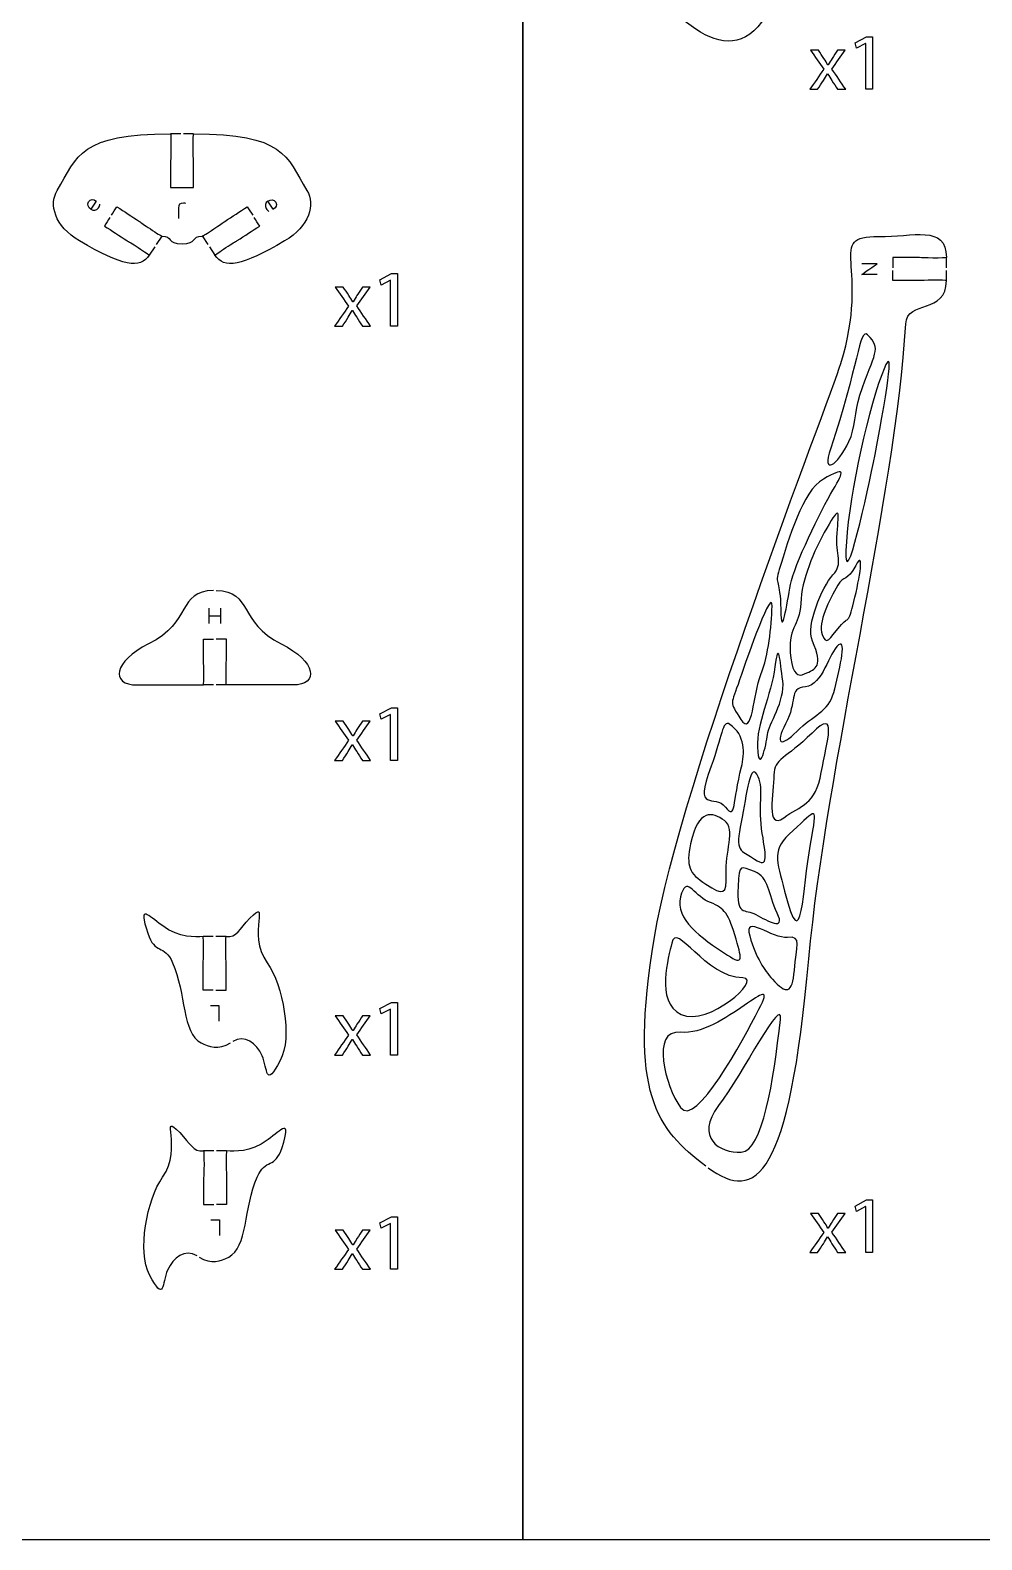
# Model space of a CAD drawing. Extents: x 0 to 710, y 0 to 350.
# Drawn here: x 120.6 to 245, y 0.4 to 197.8 of the extents above; entities that cross this region are included whole.
import ezdxf

# ---------------------------------------------------------------- set-up
doc = ezdxf.new("R2010")
doc.units = 0
doc.header["$MEASUREMENT"] = 0
doc.layers.add('DEFAULT', color=18, linetype='CONTINUOUS')

msp = doc.modelspace()

# ---------------------------------------------------------------- linework, layer by layer
at = {"layer": 'DEFAULT', "color": 18}
for points in [[(710, 0.35), (0, 0.35), (0, 350.35), (710, 350.35)], [(185, 0.35), (0, 0.35), (0, 350.35), (185, 350.35)], [(305, 0.35), (185, 0.35), (185, 350.35), (305, 350.35)]]:
    msp.add_lwpolyline(points, close=True, dxfattribs=at)
at = {"layer": 'DEFAULT', "color": 5}
for points in [[(229.83, 196.11), (229.81, 196.11), (228.61, 195.47), (228.43, 196.18), (229.94, 196.98), (230.73, 196.98), (230.73, 190.1), (229.83, 190.1)], [(167.72, 165.13), (167.7, 165.13), (166.5, 164.49), (166.32, 165.2), (167.82, 166), (168.62, 166), (168.62, 159.12), (167.72, 159.12)], [(167.72, 108.33), (167.7, 108.33), (166.5, 107.69), (166.32, 108.4), (167.82, 109.2), (168.62, 109.2), (168.62, 102.32), (167.72, 102.32)], [(167.72, 69.79), (167.7, 69.79), (166.5, 69.14), (166.32, 69.85), (167.82, 70.65), (168.62, 70.65), (168.62, 63.77), (167.72, 63.77)], [(229.83, 43.95), (229.81, 43.95), (228.61, 43.31), (228.43, 44.01), (229.94, 44.82), (230.73, 44.82), (230.73, 37.94), (229.83, 37.94)], [(167.72, 41.75), (167.7, 41.75), (166.5, 41.1), (166.32, 41.81), (167.82, 42.62), (168.62, 42.62), (168.62, 35.74), (167.72, 35.74)]]:
    msp.add_lwpolyline(points, close=True, dxfattribs=at)
at = {"layer": 'DEFAULT', "color": 1}
for points in [[(140.28, 184.27), (138.96, 184.27)], [(141.95, 184.27), (140.63, 184.27)], [(137.81, 170.91), (137.08, 169.8)], [(143.1, 170.92), (143.83, 169.8)], [(136.89, 169.51), (136.17, 168.4)], [(144.02, 169.51), (144.74, 168.4)], [(240.37, 166.75), (240.37, 168.08)], [(240.37, 165.08), (240.37, 166.4)], [(144.57, 112.18), (143.24, 112.18)], [(146.25, 112.18), (144.92, 112.18)], [(144.54, 79.26), (143.21, 79.26)], [(146.21, 79.26), (144.89, 79.26)], [(144.6, 51.22), (143.27, 51.22)], [(146.27, 51.22), (144.95, 51.22)]]:
    msp.add_lwpolyline(points, dxfattribs=at)
at = {"layer": 'DEFAULT', "color": 18}
for points in [[(144, 120.21), (144, 122.23)], [(145.5, 121.16), (144, 121.16)], [(145.5, 122.23), (145.5, 120.21)], [(144.16, 70.23), (145.28, 70.23), (145.28, 68.2)], [(144.21, 42.19), (145.33, 42.19), (145.33, 40.17)]]:
    msp.add_lwpolyline(points, dxfattribs=at)
at = {"layer": 'DEFAULT', "color": 1}
for points, knots in [([(234.66, 310.32), (234.66, 309.88), (234.66, 309.44), (234.66, 309), (235.16, 309), (235.66, 309), (236.16, 309), (236.43, 309), (236.94, 309.05), (237.91, 309.05), (238.88, 309.05), (239.66, 309.03), (239.66, 309), (239.66, 304.02), (237.31, 304.29), (238.05, 301.23), (242.22, 283.92), (222.87, 283.71), (221.22, 224.82), (220.4, 195.73), (213.45, 193.58), (207, 198.4), (200.59, 203.17), (193.46, 207.18), (196.9, 227.69), (200.37, 248.36), (228.55, 294.86), (229.66, 301.71), (230.81, 308.81), (226.34, 314.67), (230.82, 314.75), (235.3, 314.84), (239.66, 316.41), (239.66, 312), (239.66, 311.97), (238.88, 311.95), (237.91, 311.95), (236.94, 311.95), (236.43, 312), (236.16, 312), (235.66, 312), (235.16, 312), (234.66, 312), (234.66, 311.56), (234.66, 311.12), (234.66, 310.67)], [0, 0, 0, 0, 3.75, 3.75, 3.75, 8, 8, 8, 9, 9, 9, 10, 10, 10, 11, 11, 11, 12, 12, 12, 13, 13, 13, 14, 14, 14, 15, 15, 15, 16, 16, 16, 17, 17, 17, 18, 18, 18, 19, 19, 19, 23.25, 23.25, 23.25, 27.01, 27.01, 27.01, 27.01]), ([(131.03, 173.33), (130.79, 172.96), (130.55, 172.59), (130.31, 172.22), (131.28, 171.59), (132.26, 170.95), (133.24, 170.31), (133.47, 170.16), (133.92, 169.93), (134.73, 169.4), (135.53, 168.88), (136.17, 168.43), (136.17, 168.4), (134.97, 166.57), (132.68, 166.96), (127.06, 170.27), (123.75, 172.22), (123.05, 175.05), (124.12, 176.86), (126.83, 181.42), (127.11, 184.27), (138.96, 184.27), (138.98, 184.27), (139, 183.49), (139, 182.52), (139, 181.56), (138.96, 181.04), (138.96, 180.77), (138.96, 179.61), (138.96, 178.44), (138.96, 177.27), (139.96, 177.27), (140.95, 177.27), (141.95, 177.27), (141.95, 178.44), (141.95, 179.61), (141.95, 180.77), (141.95, 181.04), (141.9, 181.56), (141.9, 182.52), (141.9, 183.49), (141.93, 184.27), (141.95, 184.27), (153.8, 184.27), (154.08, 181.42), (156.78, 176.86), (157.86, 175.05), (157.16, 172.22), (153.85, 170.27), (148.23, 166.96), (145.94, 166.57), (144.74, 168.4), (144.74, 168.43), (145.38, 168.88), (146.18, 169.4), (146.99, 169.93), (147.44, 170.16), (147.67, 170.31), (148.65, 170.95), (149.63, 171.59), (150.6, 172.22), (150.36, 172.59), (150.12, 172.96), (149.88, 173.33)], [0, 0, 0, 0, 3.744489, 3.744489, 3.744489, 13.665805, 13.665805, 13.665805, 14.665805, 14.665805, 14.665805, 15.665805, 15.665805, 15.665805, 16.665805, 16.665805, 16.665805, 17.665805, 17.665805, 17.665805, 18.665805, 18.665805, 18.665805, 19.665805, 19.665805, 19.665805, 20.665805, 20.665805, 20.665805, 30.585805, 30.585805, 30.585805, 39.085805, 39.085805, 39.085805, 49.005805, 49.005805, 49.005805, 50.005805, 50.005805, 50.005805, 51.005805, 51.005805, 51.005805, 52.005805, 52.005805, 52.005805, 53.005805, 53.005805, 53.005805, 54.005805, 54.005805, 54.005805, 55.005805, 55.005805, 55.005805, 56.005805, 56.005805, 56.005805, 65.92712, 65.92712, 65.92712, 69.671609, 69.671609, 69.671609, 69.671609]), ([(131.22, 173.63), (131.46, 174), (131.7, 174.37), (131.94, 174.74), (132.92, 174.1), (133.89, 173.46), (134.87, 172.83), (135.1, 172.68), (135.5, 172.36), (136.31, 171.83), (137.11, 171.3), (137.78, 170.9), (137.81, 170.91), (139.24, 170.91), (138.45, 169.89), (140.45, 169.89), (142.46, 169.89), (141.66, 170.91), (143.1, 170.91), (143.13, 170.9), (143.8, 171.3), (144.6, 171.83), (145.41, 172.36), (145.81, 172.68), (146.04, 172.83), (147.02, 173.46), (147.99, 174.1), (148.97, 174.74), (149.21, 174.37), (149.45, 174), (149.69, 173.63)], [0, 0, 0, 0, 3.758324, 3.758324, 3.758324, 13.67418, 13.67418, 13.67418, 14.67418, 14.67418, 14.67418, 15.67418, 15.67418, 15.67418, 16.67418, 16.67418, 16.67418, 17.67418, 17.67418, 17.67418, 18.67418, 18.67418, 18.67418, 19.67418, 19.67418, 19.67418, 29.590036, 29.590036, 29.590036, 33.34836, 33.34836, 33.34836, 33.34836]), ([(208.93, 49.24), (202.57, 54.02), (198.76, 58.68), (202.21, 79.19), (205.68, 99.86), (224.98, 149.12), (226.57, 154.25), (230.56, 167.09), (224.49, 170.97), (231.53, 170.83), (235.96, 170.75), (240.37, 172.49), (240.37, 168.08), (240.37, 168.05), (239.58, 168.03), (238.62, 168.03), (237.65, 168.03), (237.14, 168.08), (236.87, 168.08), (235.7, 168.08), (234.53, 168.08), (233.37, 168.08), (233.37, 167.64), (233.37, 167.19), (233.37, 166.75)], [0, 0, 0, 0, 1, 1, 1, 2, 2, 2, 3, 3, 3, 4, 4, 4, 5, 5, 5, 6, 6, 6, 15.92, 15.92, 15.92, 19.69, 19.69, 19.69, 19.69]), ([(209.21, 49.03), (215.57, 44.37), (219.8, 47.74), (222.39, 76.34), (224.66, 101.44), (233.74, 136.73), (235.06, 159.42), (235.25, 162.64), (240.37, 160.61), (240.37, 165.08), (240.37, 165.11), (239.58, 165.13), (238.62, 165.13), (237.65, 165.13), (237.14, 165.08), (236.87, 165.08), (235.7, 165.08), (234.53, 165.08), (233.37, 165.08), (233.37, 165.52), (233.37, 165.96), (233.37, 166.4)], [0, 0, 0, 0, 1, 1, 1, 2, 2, 2, 3, 3, 3, 4, 4, 4, 5, 5, 5, 14.92, 14.92, 14.92, 18.66, 18.66, 18.66, 18.66]), ([(225.25, 143.14), (228.84, 153.75), (229.01, 159.03), (230.06, 157.98), (231.99, 156.06), (230.95, 155.77), (229.07, 150.08), (228.35, 147.93), (228.46, 145.71), (227.64, 144.02), (226.15, 140.88), (224, 139.47), (225.25, 143.14)], [1, 1, 1, 1, 2, 2, 2, 3, 3, 3, 4, 4, 4, 5, 5, 5, 5]), ([(231.04, 142.31), (230.1, 137.31), (227.08, 123.96), (227.24, 129.75), (227.41, 135.53), (229.79, 147), (231.92, 152.76), (233.73, 157.62), (232.81, 151.67), (231.04, 142.31)], [1, 1, 1, 1, 2, 2, 2, 3, 3, 3, 4, 4, 4, 4]), ([(218.52, 127.27), (219.82, 131.4), (221.51, 137.49), (224.31, 139.12), (227.11, 140.74), (227.11, 140.33), (225.54, 137.68), (223.97, 135.04), (220.45, 127.8), (220.01, 125.33), (219.55, 122.85), (218.75, 117.81), (218.71, 122.11), (218.68, 125.99), (217.87, 125.22), (218.52, 127.27)], [1, 1, 1, 1, 2, 2, 2, 3, 3, 3, 4, 4, 4, 5, 5, 5, 6, 6, 6, 6]), ([(222.85, 117.93), (224.3, 114.58), (223.38, 114.33), (221.84, 113.62), (220.99, 113.24), (220.32, 113.55), (220.04, 115.7), (219.51, 119.77), (221.21, 119.79), (221.33, 122.87), (221.44, 125.94), (222.98, 129.62), (224.74, 132.7), (226.5, 135.78), (226.33, 134.95), (226.08, 132.02), (225.83, 129.09), (226.99, 128.13), (225.54, 126.57), (224.1, 124.99), (221.99, 119.94), (222.85, 117.93)], [1, 1, 1, 1, 2, 2, 2, 3, 3, 3, 4, 4, 4, 5, 5, 5, 6, 6, 6, 7, 7, 7, 8, 8, 8, 8]), ([(228.27, 123.08), (227.44, 119.88), (227.77, 121.43), (226.43, 119.83), (225.09, 118.23), (224.69, 117.24), (224.14, 118.78), (223.58, 120.32), (225.05, 123.3), (226.17, 125.23), (226.93, 126.53), (227.44, 125.67), (228.54, 127.83), (229.64, 129.99), (229.1, 126.28), (228.27, 123.08)], [1, 1, 1, 1, 2, 2, 2, 3, 3, 3, 4, 4, 4, 5, 5, 5, 6, 6, 6, 6]), ([(144.57, 124.54), (139.77, 124.45), (141.82, 120.42), (136.07, 117.55), (131.47, 115.25), (131.05, 112.18), (134.58, 112.18), (137.47, 112.18), (140.36, 112.18), (143.25, 112.18), (143.27, 112.18), (143.3, 112.97), (143.3, 113.93), (143.3, 114.9), (143.25, 115.41), (143.25, 115.68), (143.25, 116.52), (143.25, 117.35), (143.25, 118.18), (143.69, 118.18), (144.13, 118.18), (144.57, 118.18)], [0, 0, 0, 0, 1, 1, 1, 2, 2, 2, 26.57, 26.57, 26.57, 27.57, 27.57, 27.57, 28.57, 28.57, 28.57, 35.65, 35.65, 35.65, 39.4, 39.4, 39.4, 39.4]), ([(144.92, 124.54), (149.71, 124.44), (147.68, 120.42), (153.42, 117.55), (158.02, 115.25), (158.44, 112.18), (154.91, 112.18), (152.02, 112.18), (149.13, 112.18), (146.25, 112.18), (146.22, 112.18), (146.2, 112.97), (146.2, 113.93), (146.2, 114.9), (146.25, 115.41), (146.25, 115.68), (146.25, 116.52), (146.25, 117.35), (146.25, 118.18), (145.8, 118.18), (145.36, 118.18), (144.92, 118.18)], [0, 0, 0, 0, 1, 1, 1, 2, 2, 2, 26.55, 26.55, 26.55, 27.55, 27.55, 27.55, 28.55, 28.55, 28.55, 35.63, 35.63, 35.63, 39.39, 39.39, 39.39, 39.39]), ([(213.34, 112.85), (214.49, 116.25), (217.66, 125.2), (217.59, 122.47), (217.52, 119.75), (217.11, 116.11), (216.12, 113.55), (215.12, 110.98), (215.03, 105.29), (213.51, 107.68), (211.96, 110.12), (212.19, 109.46), (213.34, 112.85)], [1, 1, 1, 1, 2, 2, 2, 3, 3, 3, 4, 4, 4, 5, 5, 5, 5]), ([(218.98, 112.72), (219.34, 110.08), (217.09, 107.02), (216.98, 105.69), (216.86, 104.37), (215.89, 100.24), (215.67, 104.04), (215.51, 106.96), (217.47, 110.82), (217.95, 114.54), (218.43, 118.26), (218.62, 115.37), (218.98, 112.72)], [1, 1, 1, 1, 2, 2, 2, 3, 3, 3, 4, 4, 4, 5, 5, 5, 5]), ([(225.64, 111.2), (225.01, 108.7), (222.87, 108.2), (220.82, 106.11), (218.76, 104.02), (217.87, 104.36), (219.36, 107.1), (220.92, 109.97), (219.67, 111.73), (221.94, 111.95), (224.2, 112.17), (225.07, 116.47), (226.27, 117.41), (227.46, 118.36), (226.29, 113.71), (225.64, 111.2)], [1, 1, 1, 1, 2, 2, 2, 3, 3, 3, 4, 4, 4, 5, 5, 5, 6, 6, 6, 6]), ([(224.02, 100.71), (223.29, 96.52), (221.29, 96.4), (219.12, 94.81), (216.7, 93.04), (217.8, 98.17), (217.82, 100.38), (217.83, 102.58), (219.34, 102.47), (222.81, 105.89), (226.27, 109.3), (224.74, 104.89), (224.02, 100.71)], [1, 1, 1, 1, 2, 2, 2, 3, 3, 3, 4, 4, 4, 5, 5, 5, 5]), ([(209.62, 101.56), (211.03, 105.38), (211.08, 107.68), (212.05, 107.03), (214.14, 105.65), (214, 103.12), (213.59, 101.48), (212.42, 96.83), (212.86, 94.41), (211.49, 96.21), (210.08, 98.07), (207.27, 95.2), (209.62, 101.56)], [1, 1, 1, 1, 2, 2, 2, 3, 3, 3, 4, 4, 4, 5, 5, 5, 5]), ([(216.22, 93.38), (216.7, 89.99), (217.28, 87.98), (215.29, 89.41), (213.91, 90.41), (212.69, 90.14), (213.42, 93.56), (214.14, 96.97), (214.61, 102.14), (215.61, 100.49), (216.62, 98.83), (215.73, 96.77), (216.22, 93.38)], [1, 1, 1, 1, 2, 2, 2, 3, 3, 3, 4, 4, 4, 5, 5, 5, 5]), ([(222.6, 91.34), (221.55, 85.72), (221.55, 75.85), (219.23, 85.19), (218.2, 89.37), (217.36, 90.56), (220.33, 93.15), (223.31, 95.75), (223.64, 96.96), (222.6, 91.34)], [1, 1, 1, 1, 2, 2, 2, 3, 3, 3, 4, 4, 4, 4]), ([(206.94, 91.4), (207.93, 96.11), (209.84, 95.53), (211.35, 94.45), (212.87, 93.38), (211.41, 90.15), (211.58, 87.43), (211.74, 84.7), (211.16, 84.62), (208.93, 86.11), (206.7, 87.59), (206.33, 88.45), (206.94, 91.4)], [1, 1, 1, 1, 2, 2, 2, 3, 3, 3, 4, 4, 4, 5, 5, 5, 5]), ([(215.29, 87.76), (217.19, 87.1), (217.01, 84.87), (218.27, 82.31), (219.43, 79.93), (216.97, 81.31), (215.47, 82.14), (213.97, 82.96), (212.89, 81.86), (213.14, 85.81), (213.33, 89.02), (213.39, 88.42), (215.29, 87.76)], [1, 1, 1, 1, 2, 2, 2, 3, 3, 3, 4, 4, 4, 5, 5, 5, 5]), ([(205.62, 84.45), (206.37, 87.43), (207.25, 84.7), (209.2, 83.87), (211.16, 83.05), (211.78, 82.63), (212.71, 79.49), (213.64, 76.35), (213.97, 75.37), (211.74, 76.85), (208.23, 79.16), (204.88, 81.48), (205.62, 84.45)], [1, 1, 1, 1, 2, 2, 2, 3, 3, 3, 4, 4, 4, 5, 5, 5, 5]), ([(144.54, 72.26), (144.1, 72.26), (143.66, 72.26), (143.22, 72.26), (143.22, 73.42), (143.22, 74.59), (143.22, 75.75), (143.22, 76.03), (143.26, 76.54), (143.26, 77.51), (143.26, 78.47), (143.24, 79.25), (143.21, 79.26), (142.1, 79.26), (140.28, 78.96), (137.8, 80.74), (136.06, 81.98), (134.67, 83.72), (135.96, 79.7), (136.87, 76.87), (138.12, 78.36), (139.22, 75.84), (140.97, 71.82), (140.46, 66.63), (142.93, 65.36), (143.91, 64.86), (145.24, 64.37), (146.78, 65.36)], [0, 0, 0, 0, 3.74, 3.74, 3.74, 13.650005, 13.650005, 13.650005, 14.650005, 14.650005, 14.650005, 15.664147, 15.664147, 15.664147, 16.664147, 16.664147, 16.664147, 17.664147, 17.664147, 17.664147, 18.664147, 18.664147, 18.664147, 19.664147, 19.664147, 19.664147, 20.664147, 20.664147, 20.664147, 20.664147]), ([(144.89, 72.26), (145.33, 72.26), (145.77, 72.26), (146.22, 72.26), (146.22, 73.42), (146.22, 74.59), (146.22, 75.76), (146.21, 76.03), (146.16, 76.54), (146.16, 77.51), (146.16, 78.46), (146.19, 79.24), (146.21, 79.26), (147.64, 79.15), (147.89, 80.19), (149.33, 81.66), (152.13, 84.51), (148.84, 79.74), (151.58, 75.84), (153.66, 72.86), (154.91, 66.08), (153.29, 63.05), (151.29, 59.26), (151.67, 61.97), (150.92, 63.67), (150.19, 65.32), (148.63, 66.5), (147.07, 65.55)], [0, 0, 0, 0, 3.77, 3.77, 3.77, 13.69, 13.69, 13.69, 14.69, 14.69, 14.69, 15.69, 15.69, 15.69, 16.69, 16.69, 16.69, 17.69, 17.69, 17.69, 18.69, 18.69, 18.69, 19.69, 19.69, 19.69, 20.69, 20.69, 20.69, 20.69]), ([(204.47, 78.4), (205.07, 81.37), (208.82, 73.93), (213.78, 73.85), (216.35, 73.8), (209.23, 67.42), (205.71, 69.08), (202.19, 70.74), (204.12, 76.69), (204.47, 78.4)], [1, 1, 1, 1, 2, 2, 2, 3, 3, 3, 4, 4, 4, 4]), ([(220.5, 74.87), (220.25, 71.73), (219.46, 71.68), (217.63, 73.7), (216.54, 74.91), (215.54, 76.39), (214.66, 79.35), (213.79, 82.31), (217.69, 78.91), (219.61, 79.16), (221.53, 79.41), (220.75, 78), (220.5, 74.87)], [1, 1, 1, 1, 2, 2, 2, 3, 3, 3, 4, 4, 4, 5, 5, 5, 5]), ([(205.62, 56.89), (203.64, 59.65), (201.65, 67.15), (205.62, 66.74), (211.06, 66.19), (218.97, 75.66), (215.87, 69.75), (213.77, 65.74), (207.6, 54.14), (205.62, 56.89)], [1, 1, 1, 1, 2, 2, 2, 3, 3, 3, 4, 4, 4, 4]), ([(218.68, 68.42), (217.77, 60.33), (216.37, 51.22), (213.56, 51.06), (210.75, 50.9), (207.44, 53), (210.58, 57.15), (213.72, 61.31), (219.06, 71.82), (218.68, 68.42)], [1, 1, 1, 1, 2, 2, 2, 3, 3, 3, 4, 4, 4, 4]), ([(142.41, 37.51), (140.85, 38.46), (139.3, 37.28), (138.57, 35.63), (137.81, 33.93), (138.2, 31.22), (136.19, 35.01), (134.58, 38.05), (135.83, 44.83), (137.91, 47.8), (140.65, 51.7), (137.36, 56.48), (140.16, 53.62), (141.6, 52.15), (141.85, 51.11), (143.28, 51.22), (143.3, 51.21), (143.32, 50.43), (143.33, 49.47), (143.33, 48.5), (143.27, 47.99), (143.27, 47.72), (143.27, 46.55), (143.27, 45.39), (143.27, 44.22), (143.72, 44.22), (144.16, 44.22), (144.6, 44.22)], [0, 0, 0, 0, 1, 1, 1, 2, 2, 2, 3, 3, 3, 4, 4, 4, 5, 5, 5, 6, 6, 6, 7, 7, 7, 16.92, 16.92, 16.92, 20.68, 20.68, 20.68, 20.68]), ([(142.71, 37.32), (144.25, 36.33), (145.58, 36.82), (146.55, 37.33), (149.03, 38.59), (148.52, 43.78), (150.27, 47.81), (151.37, 50.32), (152.63, 48.83), (153.53, 51.67), (154.82, 55.68), (153.43, 53.95), (151.69, 52.7), (149.21, 50.93), (147.39, 51.22), (146.27, 51.22), (146.24, 51.22), (146.23, 50.44), (146.23, 49.47), (146.22, 48.5), (146.27, 47.99), (146.27, 47.72), (146.27, 46.55), (146.27, 45.39), (146.27, 44.22), (145.83, 44.22), (145.39, 44.22), (144.95, 44.22)], [0, 0, 0, 0, 1, 1, 1, 2, 2, 2, 3, 3, 3, 4, 4, 4, 5.014142, 5.014142, 5.014142, 6.014142, 6.014142, 6.014142, 7.014142, 7.014142, 7.014142, 16.924147, 16.924147, 16.924147, 20.664147, 20.664147, 20.664147, 20.664147])]:
    msp.add_open_spline(points, degree=3, knots=knots, dxfattribs=at)
at = {"layer": 'DEFAULT', "color": 5}
for points, knots in [([(223.64, 195.22), (223.88, 194.86), (224.13, 194.49), (224.37, 194.12), (224.56, 193.84), (224.72, 193.57), (224.89, 193.29), (224.9, 193.29), (224.91, 193.29), (224.92, 193.29), (225.09, 193.59), (225.26, 193.86), (225.43, 194.13), (225.67, 194.5), (225.91, 194.86), (226.15, 195.22), (226.48, 195.22), (226.82, 195.22), (227.15, 195.22), (226.57, 194.4), (225.99, 193.57), (225.41, 192.75), (226.01, 191.87), (226.61, 190.98), (227.21, 190.1), (226.85, 190.1), (226.5, 190.1), (226.15, 190.1), (225.9, 190.49), (225.65, 190.87), (225.4, 191.26), (225.2, 191.55), (225.03, 191.84), (224.85, 192.14), (224.84, 192.14), (224.83, 192.14), (224.83, 192.14), (224.66, 191.84), (224.48, 191.56), (224.29, 191.26), (224.04, 190.87), (223.79, 190.49), (223.54, 190.1), (223.2, 190.1), (222.86, 190.1), (222.52, 190.1), (223.12, 190.97), (223.73, 191.84), (224.34, 192.72), (223.76, 193.55), (223.18, 194.39), (222.6, 195.22), (222.95, 195.22), (223.29, 195.22), (223.64, 195.22)], [2.94, 2.94, 2.94, 2.94, 6.684236, 6.684236, 6.684236, 7.684236, 7.684236, 7.684236, 7.774236, 7.774236, 7.774236, 8.774236, 8.774236, 8.774236, 12.476897, 12.476897, 12.476897, 15.326897, 15.326897, 15.326897, 23.916594, 23.916594, 23.916594, 32.985762, 32.985762, 32.985762, 35.984762, 35.984762, 35.984762, 39.887845, 39.887845, 39.887845, 40.887845, 40.887845, 40.887845, 40.947845, 40.947845, 40.947845, 41.947845, 41.947845, 41.947845, 45.83409, 45.83409, 45.83409, 48.74409, 48.74409, 48.74409, 57.774512, 57.774512, 57.774512, 66.41999, 66.41999, 66.41999, 69.35999, 69.35999, 69.35999, 69.35999]), ([(161.53, 164.24), (161.77, 163.88), (162.01, 163.51), (162.26, 163.14), (162.45, 162.86), (162.61, 162.59), (162.78, 162.31), (162.79, 162.31), (162.8, 162.31), (162.81, 162.31), (162.98, 162.61), (163.15, 162.88), (163.32, 163.15), (163.56, 163.52), (163.8, 163.88), (164.03, 164.24), (164.37, 164.24), (164.71, 164.24), (165.04, 164.24), (164.46, 163.42), (163.88, 162.59), (163.29, 161.77), (163.89, 160.89), (164.49, 160), (165.09, 159.12), (164.74, 159.12), (164.39, 159.12), (164.03, 159.12), (163.78, 159.51), (163.53, 159.89), (163.28, 160.28), (163.08, 160.57), (162.91, 160.86), (162.73, 161.16), (162.73, 161.16), (162.72, 161.16), (162.71, 161.16), (162.54, 160.86), (162.36, 160.58), (162.17, 160.28), (161.93, 159.89), (161.68, 159.51), (161.43, 159.12), (161.09, 159.12), (160.75, 159.12), (160.4, 159.12), (161.01, 159.99), (161.62, 160.86), (162.23, 161.74), (161.65, 162.57), (161.07, 163.41), (160.49, 164.24), (160.84, 164.24), (161.18, 164.24), (161.53, 164.24)], [0, 0, 0, 0, 3.744236, 3.744236, 3.744236, 4.744236, 4.744236, 4.744236, 4.834236, 4.834236, 4.834236, 5.834236, 5.834236, 5.834236, 9.536897, 9.536897, 9.536897, 12.386897, 12.386897, 12.386897, 20.976594, 20.976594, 20.976594, 30.045762, 30.045762, 30.045762, 33.044762, 33.044762, 33.044762, 36.947845, 36.947845, 36.947845, 37.947845, 37.947845, 37.947845, 38.007845, 38.007845, 38.007845, 39.007845, 39.007845, 39.007845, 42.89409, 42.89409, 42.89409, 45.80409, 45.80409, 45.80409, 54.834512, 54.834512, 54.834512, 63.47999, 63.47999, 63.47999, 66.41999, 66.41999, 66.41999, 66.41999]), ([(161.53, 107.44), (161.77, 107.08), (162.01, 106.71), (162.26, 106.34), (162.45, 106.06), (162.61, 105.79), (162.78, 105.51), (162.79, 105.51), (162.8, 105.51), (162.81, 105.51), (162.98, 105.81), (163.15, 106.08), (163.31, 106.35), (163.55, 106.72), (163.79, 107.08), (164.03, 107.44), (164.37, 107.44), (164.7, 107.44), (165.04, 107.44), (164.46, 106.62), (163.88, 105.79), (163.29, 104.97), (163.89, 104.09), (164.49, 103.2), (165.09, 102.32), (164.74, 102.32), (164.39, 102.32), (164.03, 102.32), (163.78, 102.71), (163.53, 103.09), (163.28, 103.47), (163.08, 103.77), (162.91, 104.06), (162.73, 104.36), (162.73, 104.36), (162.72, 104.36), (162.71, 104.36), (162.54, 104.06), (162.36, 103.78), (162.17, 103.47), (161.93, 103.09), (161.68, 102.71), (161.43, 102.32), (161.09, 102.32), (160.75, 102.32), (160.4, 102.32), (161.01, 103.19), (161.62, 104.06), (162.22, 104.94), (161.65, 105.77), (161.07, 106.61), (160.49, 107.44), (160.83, 107.44), (161.18, 107.44), (161.53, 107.44)], [0, 0, 0, 0, 3.744236, 3.744236, 3.744236, 4.744236, 4.744236, 4.744236, 4.834236, 4.834236, 4.834236, 5.834236, 5.834236, 5.834236, 9.536897, 9.536897, 9.536897, 12.386897, 12.386897, 12.386897, 20.975777, 20.975777, 20.975777, 30.044944, 30.044944, 30.044944, 33.043944, 33.043944, 33.043944, 36.94619, 36.94619, 36.94619, 37.94619, 37.94619, 37.94619, 38.00619, 38.00619, 38.00619, 39.00619, 39.00619, 39.00619, 42.891594, 42.891594, 42.891594, 45.801594, 45.801594, 45.801594, 54.831195, 54.831195, 54.831195, 63.476673, 63.476673, 63.476673, 66.416673, 66.416673, 66.416673, 66.416673]), ([(161.53, 68.9), (161.77, 68.53), (162.01, 68.16), (162.26, 67.8), (162.45, 67.51), (162.61, 67.25), (162.78, 66.96), (162.79, 66.96), (162.8, 66.96), (162.81, 66.96), (162.98, 67.27), (163.15, 67.53), (163.32, 67.81), (163.56, 68.17), (163.79, 68.53), (164.03, 68.9), (164.37, 68.9), (164.71, 68.9), (165.04, 68.9), (164.46, 68.07), (163.88, 67.25), (163.29, 66.42), (163.89, 65.54), (164.49, 64.66), (165.09, 63.77), (164.74, 63.77), (164.39, 63.77), (164.03, 63.77), (163.78, 64.16), (163.53, 64.54), (163.28, 64.93), (163.08, 65.22), (162.91, 65.51), (162.73, 65.82), (162.73, 65.82), (162.72, 65.82), (162.71, 65.82), (162.54, 65.51), (162.36, 65.23), (162.17, 64.93), (161.93, 64.54), (161.68, 64.16), (161.43, 63.77), (161.09, 63.77), (160.75, 63.77), (160.4, 63.77), (161.01, 64.65), (161.62, 65.52), (162.23, 66.39), (161.65, 67.22), (161.07, 68.06), (160.49, 68.9), (160.84, 68.9), (161.18, 68.9), (161.53, 68.9)], [0, 0, 0, 0, 3.744236, 3.744236, 3.744236, 4.744236, 4.744236, 4.744236, 4.834236, 4.834236, 4.834236, 5.834236, 5.834236, 5.834236, 9.536897, 9.536897, 9.536897, 12.386897, 12.386897, 12.386897, 20.976594, 20.976594, 20.976594, 30.045762, 30.045762, 30.045762, 33.044762, 33.044762, 33.044762, 36.947299, 36.947299, 36.947299, 37.947299, 37.947299, 37.947299, 38.007299, 38.007299, 38.007299, 39.007299, 39.007299, 39.007299, 42.893544, 42.893544, 42.893544, 45.803544, 45.803544, 45.803544, 54.833966, 54.833966, 54.833966, 63.479444, 63.479444, 63.479444, 66.419444, 66.419444, 66.419444, 66.419444]), ([(223.64, 43.06), (223.88, 42.7), (224.13, 42.33), (224.37, 41.96), (224.56, 41.68), (224.72, 41.41), (224.89, 41.13), (224.9, 41.13), (224.91, 41.13), (224.92, 41.13), (225.09, 41.43), (225.26, 41.7), (225.43, 41.97), (225.67, 42.34), (225.91, 42.7), (226.15, 43.06), (226.48, 43.06), (226.82, 43.06), (227.15, 43.06), (226.57, 42.24), (225.99, 41.41), (225.41, 40.59), (226.01, 39.7), (226.61, 38.82), (227.21, 37.94), (226.85, 37.94), (226.5, 37.94), (226.15, 37.94), (225.9, 38.32), (225.65, 38.71), (225.4, 39.09), (225.2, 39.39), (225.03, 39.68), (224.85, 39.98), (224.84, 39.98), (224.83, 39.98), (224.83, 39.98), (224.66, 39.68), (224.48, 39.4), (224.29, 39.09), (224.04, 38.71), (223.79, 38.32), (223.54, 37.94), (223.2, 37.94), (222.86, 37.94), (222.52, 37.94), (223.12, 38.81), (223.73, 39.68), (224.34, 40.55), (223.76, 41.39), (223.18, 42.23), (222.6, 43.06), (222.95, 43.06), (223.29, 43.06), (223.64, 43.06)], [0, 0, 0, 0, 3.743402, 3.743402, 3.743402, 4.743402, 4.743402, 4.743402, 4.833402, 4.833402, 4.833402, 5.833402, 5.833402, 5.833402, 9.536064, 9.536064, 9.536064, 12.386064, 12.386064, 12.386064, 20.975761, 20.975761, 20.975761, 30.044928, 30.044928, 30.044928, 33.043928, 33.043928, 33.043928, 36.947012, 36.947012, 36.947012, 37.947012, 37.947012, 37.947012, 38.007012, 38.007012, 38.007012, 39.007012, 39.007012, 39.007012, 42.893257, 42.893257, 42.893257, 45.803257, 45.803257, 45.803257, 54.833679, 54.833679, 54.833679, 63.479156, 63.479156, 63.479156, 66.419156, 66.419156, 66.419156, 66.419156]), ([(161.53, 40.86), (161.77, 40.49), (162.01, 40.13), (162.26, 39.76), (162.45, 39.47), (162.61, 39.21), (162.78, 38.92), (162.79, 38.92), (162.8, 38.92), (162.81, 38.92), (162.98, 39.23), (163.15, 39.5), (163.32, 39.77), (163.56, 40.13), (163.79, 40.5), (164.03, 40.86), (164.37, 40.86), (164.71, 40.86), (165.04, 40.86), (164.46, 40.04), (163.88, 39.21), (163.29, 38.38), (163.89, 37.5), (164.49, 36.62), (165.09, 35.74), (164.74, 35.74), (164.39, 35.74), (164.03, 35.74), (163.78, 36.12), (163.53, 36.51), (163.28, 36.89), (163.08, 37.19), (162.91, 37.47), (162.73, 37.78), (162.73, 37.78), (162.72, 37.78), (162.71, 37.78), (162.54, 37.47), (162.36, 37.2), (162.17, 36.89), (161.93, 36.51), (161.68, 36.12), (161.43, 35.74), (161.09, 35.74), (160.75, 35.74), (160.4, 35.74), (161.01, 36.61), (161.62, 37.48), (162.23, 38.35), (161.65, 39.19), (161.07, 40.02), (160.49, 40.86), (160.84, 40.86), (161.18, 40.86), (161.53, 40.86)], [0, 0, 0, 0, 3.743402, 3.743402, 3.743402, 4.743402, 4.743402, 4.743402, 4.833402, 4.833402, 4.833402, 5.833402, 5.833402, 5.833402, 9.536064, 9.536064, 9.536064, 12.386064, 12.386064, 12.386064, 20.975761, 20.975761, 20.975761, 30.044928, 30.044928, 30.044928, 33.043928, 33.043928, 33.043928, 36.946466, 36.946466, 36.946466, 37.946466, 37.946466, 37.946466, 38.006466, 38.006466, 38.006466, 39.006466, 39.006466, 39.006466, 42.892711, 42.892711, 42.892711, 45.802711, 45.802711, 45.802711, 54.833133, 54.833133, 54.833133, 63.478611, 63.478611, 63.478611, 66.418611, 66.418611, 66.418611, 66.418611])]:
    msp.add_open_spline(points, degree=3, knots=knots, dxfattribs=at)
at = {"layer": 'DEFAULT', "color": 18}
for points, knots in [([(128.52, 174.41), (128.16, 174.65), (128.01, 175.05), (128.24, 175.4), (128.5, 175.8), (128.92, 175.68), (129.14, 175.53), (129.19, 175.5), (129.2, 175.49), (129.22, 175.48), (128.99, 175.12), (128.76, 174.76), (128.52, 174.41), (128.89, 174.17), (129.28, 174.23), (129.53, 174.61), (129.65, 174.8), (129.7, 174.96), (129.72, 175.06)], [0, 0, 0, 0, 1, 1, 1, 2, 2, 2, 3, 3, 3, 6.611979, 6.611979, 6.611979, 7.611979, 7.611979, 7.611979, 8.611979, 8.611979, 8.611979, 8.611979]), ([(140.01, 173.2), (140.01, 173.66), (140.01, 174.11), (140.01, 174.56), (140.01, 175.09), (140.27, 175.26), (140.62, 175.26), (140.72, 175.26), (140.83, 175.24), (140.9, 175.21)], [0, 0, 0, 0, 3.833, 3.833, 3.833, 4.833, 4.833, 4.833, 5.833, 5.833, 5.833, 5.833]), ([(151.68, 175.48), (152.05, 175.72), (152.48, 175.69), (152.71, 175.34), (152.97, 174.94), (152.69, 174.61), (152.47, 174.46), (152.42, 174.43), (152.41, 174.43), (152.38, 174.42), (152.15, 174.77), (151.92, 175.13), (151.68, 175.48), (151.32, 175.24), (151.22, 174.86), (151.46, 174.49), (151.59, 174.29), (151.71, 174.19), (151.8, 174.13)], [0, 0, 0, 0, 1, 1, 1, 2, 2, 2, 3, 3, 3, 6.612908, 6.612908, 6.612908, 7.612908, 7.612908, 7.612908, 8.612908, 8.612908, 8.612908, 8.612908]), ([(231.34, 165.88), (230.66, 165.88), (229.99, 165.88), (229.32, 165.88), (229.32, 165.88), (231.13, 167.19), (231.34, 167.28), (230.66, 167.28), (229.99, 167.27), (229.32, 167.26)], [0, 0, 0, 0, 5.728, 5.728, 5.728, 6.728, 6.728, 6.728, 12.456404, 12.456404, 12.456404, 12.456404])]:
    msp.add_open_spline(points, degree=3, knots=knots, dxfattribs=at)

doc.saveas('drawing.dxf')
